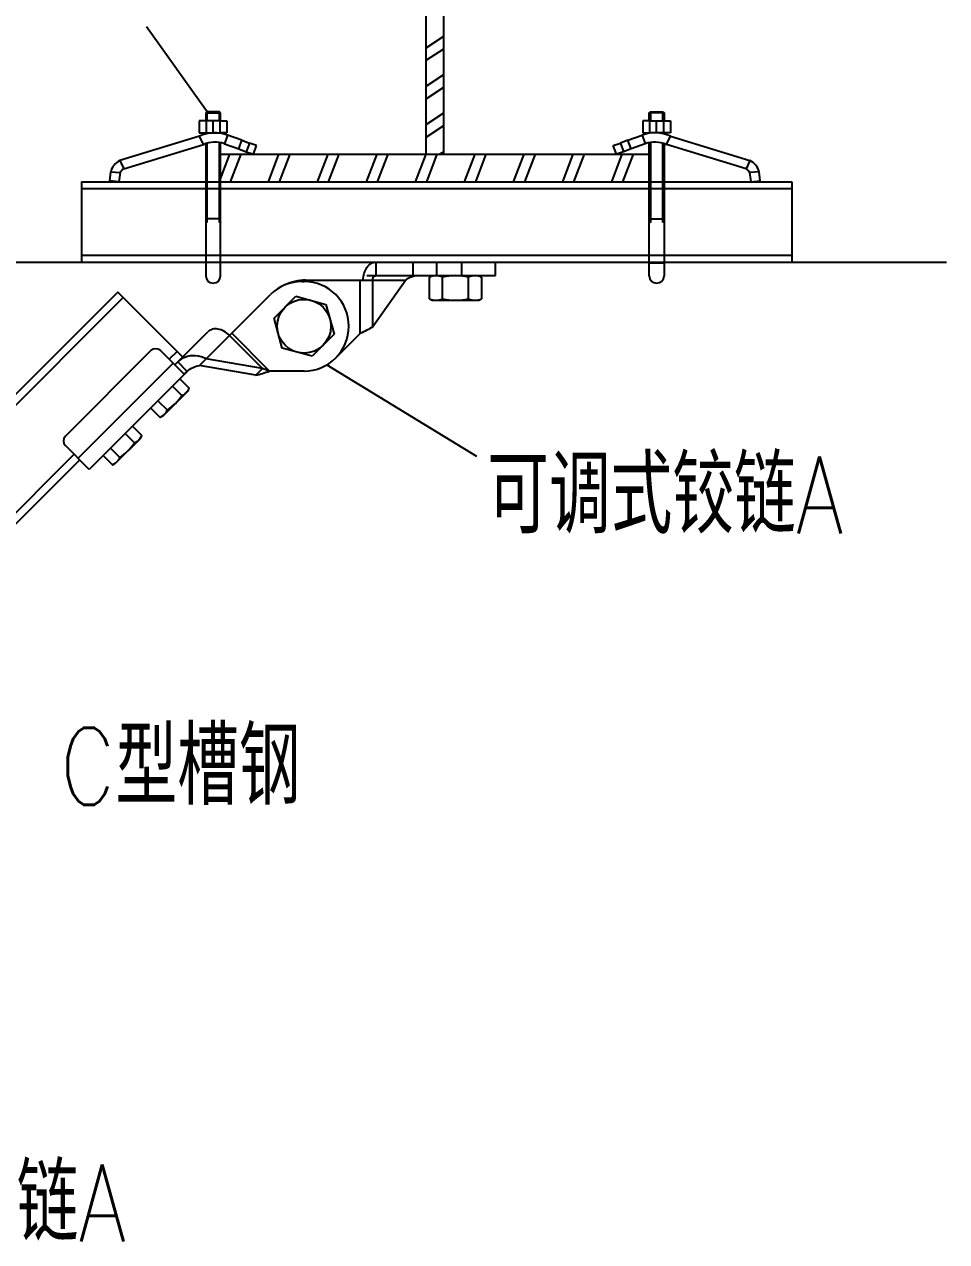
# Model space of a CAD drawing. Extents: x 1725261 to 1937680, y 860327 to 1571294.
# Drawn here: x 1854569 to 1859351, y 1211178 to 1217494 of the extents above; entities that cross this region are included whole.
import ezdxf

# ---------------------------------------------------------------- set-up
doc = ezdxf.new("R2010")
doc.units = 0
doc.header["$LTSCALE"] = 1000
doc.header["$MEASUREMENT"] = 0
for name, color, linetype in [('bz', 2, 'Continuous'), ('W_DIM', 4, 'Continuous'), ('walraven', 7, 'Continuous'), ('支架', 7, 'Continuous')]:
    doc.layers.add(name, color=color, linetype=linetype)
doc.styles.get("Standard").update_dxf_attribs({"font": 'gbenor.shx', "bigfont": 'gbcbig.shx'})
doc.styles.add('wwp100', font='txt.shx', dxfattribs={"width": 0.7, "height": 400, "bigfont": 'hztxt.shx'})
doc.dimstyles.get("Standard").update_dxf_attribs({"dimtxt": 0.18, "dimasz": 0.18, "dimexe": 0.18, "dimexo": 0.0625, "dimgap": 0.09, "dimtad": 0, "dimtih": 1, "dimtoh": 1, "dimdec": 4, "dimzin": 0, "dimdsep": 46, "dimtxsty": 'Standard', "dimcen": 0.09, "dimadec": 0, "dimazin": 0, "dimtfac": 1, "dimtdec": 4, "dimtofl": 0, "dimtmove": 0, "dimatfit": 3, "dimfxl": 0, "dimtolj": 1, "dimtzin": 0, "dimarcsym": 0})

msp = doc.modelspace()

# ---------------------------------------------------------------- linework, layer by layer
for p, q in [((1856651.9, 1216819.7), (1856651.9, 1219275.6)), ((1856743, 1216819.7), (1856743, 1219275.6)), ((1856651.9, 1217371.7), (1856743, 1217431.9)), ((1856651.9, 1217307.1), (1856743, 1217367.3)), ((1856651.9, 1217172.7), (1856743, 1217232.9)), ((1856651.9, 1217108.1), (1856743, 1217168.3)), ((1856651.9, 1216973.7), (1856743, 1217033.8)), ((1856651.9, 1216909.1), (1856743, 1216969.2)), ((1855585.9, 1216819.7), (1857809, 1216819.7)), ((1855585.9, 1216692.9), (1855634.6, 1216819.7)), ((1855637.7, 1216677.1), (1855692.5, 1216819.7)), ((1855834.1, 1216677.1), (1855888.9, 1216819.7)), ((1855892, 1216677.1), (1855946.8, 1216819.7)), ((1856088.4, 1216677.1), (1856143.2, 1216819.7)), ((1856146.3, 1216677.1), (1856201.1, 1216819.7)), ((1856342.7, 1216677.1), (1856397.5, 1216819.7)), ((1856400.6, 1216677.1), (1856455.5, 1216819.7)), ((1856597, 1216677.1), (1856651.9, 1216819.7)), ((1856655, 1216677.1), (1856709.8, 1216819.7)), ((1856720.1, 1216819.7), (1856743, 1216834.8)), ((1856851.4, 1216677.1), (1856906.2, 1216819.7)), ((1856909.3, 1216677.1), (1856964.1, 1216819.7)), ((1857105.7, 1216677.1), (1857160.5, 1216819.7)), ((1857163.6, 1216677.1), (1857218.4, 1216819.7)), ((1857360, 1216677.1), (1857414.8, 1216819.7)), ((1857417.9, 1216677.1), (1857472.7, 1216819.7)), ((1857614.3, 1216677.1), (1857669.1, 1216819.7)), ((1857672.2, 1216677.1), (1857727, 1216819.7))]:
    msp.add_line(p, q)
at = {"linetype": 'Continuous'}
for p, q in [((1854865.7, 1216677.1), (1858547.6, 1216677.1)), ((1854865.7, 1216641.5), (1858547.6, 1216641.5)), ((1854865.7, 1216295.4), (1858547.6, 1216295.4)), ((1854865.7, 1216259.7), (1858547.6, 1216259.7)), ((1856391.4, 1216259.7), (1856391.4, 1216190)), ((1856391.4, 1216259.7), (1857012, 1216259.7)), ((1856583.4, 1216259.7), (1856583.4, 1216190)), ((1856706.6, 1216259.7), (1856706.6, 1216190)), ((1856837.7, 1216190), (1856837.7, 1216259.7)), ((1857012, 1216190), (1857012, 1216259.7)), ((1856344.9, 1216190), (1856391.4, 1216190)), ((1856391.4, 1216190), (1857012, 1216190)), ((1856008.7, 1216159.6), (1856018.8, 1216159.6)), ((1856026, 1216166.8), (1856546, 1216166.8)), ((1856309.2, 1215889.2), (1856309.2, 1216166.8)), ((1856546, 1216166.8), (1856374.9, 1215924.8)), ((1856374.9, 1215924.8), (1856374.9, 1216166.8)), ((1855052.8, 1216104.9), (1851867.9, 1212920)), ((1855081.5, 1216076.1), (1851896.7, 1212891.3)), ((1855389.5, 1215768.1), (1855052.8, 1216104.9)), ((1855476.7, 1215723.9), (1855844.4, 1216091.6)), ((1855863.4, 1215969), (1855977.2, 1216082.8)), ((1855977.2, 1216082.8), (1856132.6, 1216041.1)), ((1856132.6, 1216041.1), (1856174.3, 1215885.6)), ((1855905, 1215813.5), (1855863.4, 1215969)), ((1855348.5, 1215727), (1855520.3, 1215898.9)), ((1855632.5, 1215879.7), (1855803.6, 1215708.6)), ((1855840.5, 1215695), (1855644.1, 1215891.3)), ((1856174.3, 1215885.6), (1856060.5, 1215771.8)), ((1856309.2, 1215889.2), (1856183.1, 1215763)), ((1854781.7, 1215357.4), (1855225.2, 1215801)), ((1855395.4, 1215680.1), (1855274.5, 1215801)), ((1856060.5, 1215771.8), (1855905, 1215813.5)), ((1855360.8, 1215796.9), (1855319.7, 1215755.8)), ((1855413, 1215693), (1855363.7, 1215742.3)), ((1855803.6, 1215708.6), (1855511.5, 1215758.7)), ((1854847.4, 1215242.4), (1855340.2, 1215735.3)), ((1855413, 1215693), (1854904.9, 1215184.9)), ((1855768.8, 1215673.7), (1855476.7, 1215723.9)), ((1855768.8, 1215673.7), (1855803.6, 1215708.6)), ((1856018.8, 1215695), (1855840.5, 1215695)), ((1855337.1, 1215617.1), (1855386, 1215568.3)), ((1855375, 1215655.1), (1855423.9, 1215606.2)), ((1855286, 1215460.9), (1855417.4, 1215592.3)), ((1855417.4, 1215592.3), (1855423.9, 1215606.2)), ((1855223.3, 1215503.3), (1855272.2, 1215454.5)), ((1855261.2, 1215541.3), (1855310.1, 1215492.4)), ((1855286, 1215460.9), (1855272.2, 1215454.5)), ((1855090.7, 1215370.7), (1855139.6, 1215321.9)), ((1855128.6, 1215408.7), (1855177.5, 1215359.8)), ((1855171, 1215345.9), (1855177.5, 1215359.8)), ((1854904.9, 1215184.9), (1854781.7, 1215308.1)), ((1855039.6, 1215214.5), (1855171, 1215345.9)), ((1854826.9, 1215263), (1852709.8, 1213145.9)), ((1854855.6, 1215234.2), (1852738.6, 1213117.2)), ((1854976.9, 1215256.9), (1855025.8, 1215208)), ((1855014.8, 1215294.9), (1855063.7, 1215246)), ((1855039.6, 1215214.5), (1855025.8, 1215208))]:
    msp.add_line(p, q, dxfattribs=at)
at = {"color": 7}
for p, q in [((1854865.7, 1216677.1), (1854865.7, 1216259.7)), ((1855585.9, 1216677.1), (1857809, 1216677.1)), ((1858547.6, 1216677.1), (1858547.6, 1216259.7))]:
    msp.add_line(p, q, dxfattribs=at)
at = {"linetype": 'Continuous'}
msp.add_circle((1856018.8, 1215927.3), 139.4, dxfattribs=at)
for centre, radius, start, end in [((1856008.7, 1215927.3), 232.3, 90, 135), ((1856026, 1215934.5), 232.3, 90, 117.00029), ((1856018.8, 1215927.3), 232.3, 270, 90), ((1855249.9, 1215776.3), 34.8, 45, 135), ((1854806.3, 1215332.8), 34.8, 135, 225)]:
    msp.add_arc(centre, radius, start, end, dxfattribs=at)
for points, knots in [([(1856325.7, 1216166.8), (1856325.7, 1216178.8), (1856328.8, 1216202), (1856342.5, 1216232.4), (1856364, 1216254.1), (1856382.7, 1216259.7), (1856391.4, 1216259.7)], [0, 0, 0, 0, 0.287969, 0.555344, 0.790533, 1, 1, 1, 1]), ([(1856374.9, 1216166.8), (1856374.9, 1216172.5), (1856377.1, 1216183.1), (1856386.9, 1216190), (1856391.4, 1216190)], [0, 0, 0, 0, 0.55976, 1, 1, 1, 1]), ([(1856584.5, 1216186), (1856580.8, 1216185), (1856567.2, 1216180.3), (1856554.6, 1216173), (1856546, 1216166.8)], [0, 0, 0, 0, 0.265236, 1, 1, 1, 1]), ([(1855632.5, 1215879.7), (1855624.1, 1215888.2), (1855605.4, 1215902.4), (1855574.2, 1215914.2), (1855543.7, 1215914.3), (1855526.5, 1215905.1), (1855520.3, 1215898.9)], [0, 0, 0, 0, 0.287971, 0.555344, 0.790532, 1, 1, 1, 1]), ([(1856374.9, 1215924.8), (1856365.3, 1215918.2), (1856343.5, 1215905.9), (1856321.1, 1215895), (1856309.2, 1215889.2)], [0, 0, 0, 0, 0.468219, 1, 1, 1, 1]), ([(1855400.5, 1215766.1), (1855397.1, 1215764.8), (1855383.6, 1215758.8), (1855371.4, 1215750), (1855363.7, 1215742.3)], [0, 0, 0, 0, 0.252907, 1, 1, 1, 1]), ([(1855511.5, 1215758.7), (1855494.5, 1215767), (1855457.2, 1215777.6), (1855418.2, 1215773), (1855400.5, 1215766.1)], [0, 0, 0, 0, 0.500769, 1, 1, 1, 1]), ([(1855413, 1215693), (1855409.3, 1215689.4), (1855405.6, 1215685.1), (1855397, 1215678.5), (1855395.4, 1215680.1)], [0, 0, 0, 0, 0.693247, 1, 1, 1, 1]), ([(1855413, 1215693), (1855421.8, 1215701.8), (1855442.1, 1215715.6), (1855465.4, 1215722), (1855476.7, 1215723.9)], [0, 0, 0, 0, 0.522516, 1, 1, 1, 1]), ([(1855768.8, 1215673.7), (1855780.3, 1215675.8), (1855804.3, 1215682.6), (1855827.9, 1215690.7), (1855840.5, 1215695)], [0, 0, 0, 0, 0.468219, 1, 1, 1, 1]), ([(1855840.5, 1215695), (1855837.3, 1215696), (1855824.8, 1215700), (1855812.5, 1215704.4), (1855803.6, 1215708.6)], [0, 0, 0, 0, 0.254643, 1, 1, 1, 1]), ([(1855386, 1215568.3), (1855388.1, 1215569.3), (1855396.3, 1215573.3), (1855403.8, 1215578.7), (1855408.6, 1215583.5)], [0, 0, 0, 0, 0.255699, 1, 1, 1, 1]), ([(1855408.6, 1215583.5), (1855410.2, 1215585.1), (1855416.4, 1215591.9), (1855421, 1215600), (1855423.9, 1215606.2)], [0, 0, 0, 0, 0.246322, 1, 1, 1, 1]), ([(1855294.8, 1215469.7), (1855296.4, 1215471.3), (1855302.5, 1215478.1), (1855307.2, 1215486.2), (1855310.1, 1215492.4)], [0, 0, 0, 0, 0.246322, 1, 1, 1, 1]), ([(1855272.2, 1215454.5), (1855273.3, 1215455), (1855277.9, 1215457.2), (1855282.3, 1215459.8), (1855285.4, 1215461.9)], [0, 0, 0, 0, 0.253346, 1, 1, 1, 1]), ([(1855162.2, 1215337.1), (1855163.8, 1215338.7), (1855169.9, 1215345.5), (1855174.6, 1215353.6), (1855177.5, 1215359.8)], [0, 0, 0, 0, 0.246322, 1, 1, 1, 1]), ([(1855139.6, 1215321.9), (1855141.7, 1215322.8), (1855149.8, 1215326.9), (1855157.4, 1215332.3), (1855162.2, 1215337.1)], [0, 0, 0, 0, 0.255699, 1, 1, 1, 1]), ([(1855048.4, 1215223.3), (1855050, 1215224.9), (1855056.1, 1215231.7), (1855060.8, 1215239.7), (1855063.7, 1215246)], [0, 0, 0, 0, 0.246322, 1, 1, 1, 1]), ([(1855025.8, 1215208), (1855026.9, 1215208.6), (1855031.5, 1215210.8), (1855035.9, 1215213.3), (1855039, 1215215.5)], [0, 0, 0, 0, 0.253346, 1, 1, 1, 1])]:
    msp.add_open_spline(points, degree=3, knots=knots, dxfattribs=at)
for points in [[(1856612.9, 1216190), (1856603.3, 1216190), (1856593.7, 1216188.6), (1856584.5, 1216186)], [(1855351.7, 1215526.6), (1855364.4, 1215539.3), (1855375.8, 1215553.5), (1855386, 1215568.3)], [(1855310.1, 1215492.4), (1855324.9, 1215502.6), (1855339, 1215513.9), (1855351.7, 1215526.6)], [(1855285.4, 1215461.9), (1855288.8, 1215464.2), (1855291.9, 1215466.8), (1855294.8, 1215469.7)], [(1855105.3, 1215280.2), (1855118, 1215292.9), (1855129.3, 1215307.1), (1855139.6, 1215321.9)], [(1855063.7, 1215246), (1855078.5, 1215256.2), (1855092.6, 1215267.5), (1855105.3, 1215280.2)], [(1855039, 1215215.5), (1855042.3, 1215217.8), (1855045.5, 1215220.4), (1855048.4, 1215223.3)]]:
    msp.add_open_spline(points, degree=3, dxfattribs=at)
at = {"layer": 'bz'}
msp.add_line((1848232.7, 1216259.7), (1859350.9, 1216259.7), dxfattribs=at)
at = {"layer": 'walraven', "color": 7, "linetype": 'Continuous'}
for p, q in [((1855514.2, 1217040.1), (1855509.4, 1217035.3)), ((1855509.4, 1217035.3), (1855509.4, 1216992.8)), ((1855581.1, 1217040.1), (1855514.2, 1217040.1)), ((1855585.9, 1217035.3), (1855581.1, 1217040.1)), ((1855585.9, 1216992.8), (1855585.9, 1217035.3)), ((1857809, 1217035.3), (1857813.8, 1217040.1)), ((1857809, 1216992.8), (1857809, 1217035.3)), ((1857813.8, 1217040.1), (1857880.7, 1217040.1)), ((1857880.7, 1217040.1), (1857885.5, 1217035.3)), ((1857885.5, 1217035.3), (1857885.5, 1216992.8)), ((1855511.8, 1216992.9), (1855475.9, 1216992.9)), ((1855475.9, 1216992.9), (1855475.9, 1216930.7)), ((1855511.8, 1216992.9), (1855511.8, 1216930.7)), ((1855583.5, 1216992.9), (1855511.8, 1216992.9)), ((1855583.5, 1216930.7), (1855583.5, 1216992.9)), ((1855583.5, 1216992.9), (1855619.4, 1216992.9)), ((1855619.4, 1216992.9), (1855619.4, 1216930.7)), ((1857811.4, 1216992.9), (1857775.5, 1216992.9)), ((1857775.5, 1216992.9), (1857775.5, 1216930.7)), ((1857811.4, 1216930.7), (1857811.4, 1216992.9)), ((1857811.4, 1216992.9), (1857883.1, 1216992.9)), ((1857883.1, 1216992.9), (1857883.1, 1216930.7)), ((1857883.1, 1216992.9), (1857919, 1216992.9)), ((1857919, 1216992.9), (1857919, 1216930.7)), ((1855476.6, 1216912.8), (1855064.1, 1216786.7)), ((1855475.9, 1216930.7), (1855511.8, 1216930.7)), ((1855509.4, 1216930.7), (1855509.4, 1216924.6)), ((1855509.4, 1216874.7), (1855509.4, 1216237.1)), ((1855511.8, 1216930.7), (1855583.5, 1216930.7)), ((1855516, 1216924.6), (1855516, 1216930.7)), ((1855516, 1216466.5), (1855516, 1216874.7)), ((1855579.3, 1216928.6), (1855579.3, 1216930.7)), ((1855579.3, 1216880), (1855579.3, 1216466.5)), ((1855619.4, 1216930.7), (1855583.5, 1216930.7)), ((1855585.9, 1216930.7), (1855585.9, 1216928.6)), ((1855585.9, 1216237.1), (1855585.9, 1216880)), ((1855606.4, 1216874.3), (1855680.6, 1216847.3)), ((1855696.9, 1216892.2), (1855622.7, 1216919.2)), ((1855696.9, 1216892.2), (1855735.8, 1216878)), ((1855772.8, 1216864.6), (1855735.8, 1216878)), ((1857622.1, 1216864.6), (1857659.1, 1216878)), ((1857698, 1216892.2), (1857659.1, 1216878)), ((1857698, 1216892.2), (1857772.1, 1216919.2)), ((1857788.5, 1216874.3), (1857714.3, 1216847.3)), ((1857775.5, 1216930.7), (1857811.4, 1216930.7)), ((1857809, 1216930.7), (1857809, 1216928.6)), ((1857809, 1216237.1), (1857809, 1216880)), ((1857883.1, 1216930.7), (1857811.4, 1216930.7)), ((1857815.6, 1216928.6), (1857815.6, 1216930.7)), ((1857815.6, 1216880), (1857815.6, 1216466.5)), ((1857878.9, 1216924.6), (1857878.9, 1216930.7)), ((1857878.9, 1216466.5), (1857878.9, 1216874.7)), ((1857919, 1216930.7), (1857883.1, 1216930.7)), ((1857885.5, 1216930.7), (1857885.5, 1216924.6)), ((1857885.5, 1216874.7), (1857885.5, 1216237.1)), ((1857918.3, 1216912.8), (1858330.8, 1216786.7)), ((1855084.3, 1216743.4), (1855496.8, 1216869.5)), ((1855680.6, 1216847.3), (1855719.5, 1216833.1)), ((1855719.5, 1216833.1), (1855756.4, 1216819.7)), ((1855756.4, 1216819.7), (1855772.8, 1216864.6)), ((1857638.5, 1216819.7), (1857622.1, 1216864.6)), ((1857675.4, 1216833.1), (1857638.5, 1216819.7)), ((1857714.3, 1216847.3), (1857675.4, 1216833.1)), ((1858310.6, 1216743.4), (1857898.1, 1216869.5)), ((1855011.7, 1216681.3), (1855016.8, 1216728.8)), ((1855065.6, 1216724.6), (1855059.3, 1216677.1)), ((1858329.3, 1216724.6), (1858335.6, 1216677.1)), ((1858383.2, 1216681.3), (1858378.1, 1216728.8)), ((1855059.3, 1216677.1), (1855011.7, 1216681.3)), ((1858335.6, 1216677.1), (1858383.2, 1216681.3)), ((1855585.9, 1216485.3), (1855509.4, 1216485.3)), ((1855516, 1216485.3), (1855509.4, 1216462.5)), ((1855579.3, 1216485.3), (1855585.9, 1216462.5)), ((1857815.6, 1216485.3), (1857809, 1216462.5)), ((1857809, 1216485.3), (1857885.5, 1216485.3)), ((1857878.9, 1216485.3), (1857885.5, 1216462.5)), ((1855509.4, 1216255.9), (1855509.4, 1216189)), ((1855585.9, 1216189), (1855585.9, 1216255.9)), ((1857809, 1216189), (1857809, 1216255.9)), ((1857885.5, 1216255.9), (1857885.5, 1216189))]:
    msp.add_line(p, q, dxfattribs=at)
at = {"layer": 'walraven', "color": 1, "linetype": 'Continuous'}
for p, q in [((1855509.4, 1217035.3), (1855547.7, 1217035.3)), ((1855516, 1216992.8), (1855516, 1217040.1)), ((1855547.7, 1217035.3), (1855585.9, 1217035.3)), ((1855579.3, 1217040.1), (1855579.3, 1216992.8)), ((1857847.2, 1217035.3), (1857809, 1217035.3)), ((1857815.6, 1217040.1), (1857815.6, 1216992.8)), ((1857885.5, 1217035.3), (1857847.2, 1217035.3)), ((1857878.9, 1216992.8), (1857878.9, 1217040.1)), ((1855496.8, 1216869.5), (1855476.6, 1216912.8)), ((1855622.7, 1216919.2), (1855606.4, 1216874.3)), ((1855680.6, 1216847.3), (1855696.9, 1216892.2)), ((1855735.8, 1216878), (1855719.5, 1216833.1)), ((1857659.1, 1216878), (1857675.4, 1216833.1)), ((1857714.3, 1216847.3), (1857698, 1216892.2)), ((1857772.1, 1216919.2), (1857788.5, 1216874.3)), ((1857898.1, 1216869.5), (1857918.3, 1216912.8)), ((1855064.1, 1216786.7), (1855084.3, 1216743.4)), ((1858330.8, 1216786.7), (1858310.6, 1216743.4)), ((1855016.8, 1216728.8), (1855065.6, 1216724.6)), ((1858378.1, 1216728.8), (1858329.3, 1216724.6)), ((1857809, 1216255.9), (1857885.5, 1216255.9))]:
    msp.add_line(p, q, dxfattribs=at)
at = {"layer": 'walraven', "color": 3, "linetype": 'Continuous'}
for p, q in [((1855547.7, 1216930.7), (1855547.7, 1216992.9)), ((1857847.2, 1216930.7), (1857847.2, 1216992.9))]:
    msp.add_line(p, q, dxfattribs=at)
at = {"layer": 'walraven', "color": 7, "linetype": 'Continuous'}
for centre, radius, start, end in [((1855557.4, 1216739.5), 191.2, 70, 115), ((1855557.4, 1216739.5), 143.4, 70, 115), ((1857837.5, 1216739.5), 191.2, 65, 110), ((1857837.5, 1216739.5), 143.4, 65, 110), ((1855100.4, 1216708.7), 86, 115, 166.46965), ((1855100.4, 1216708.7), 86, 115, 166.46965), ((1858294.5, 1216708.7), 86, 13.53035, 65), ((1855100.4, 1216708.7), 38.2, 115, 155.50346), ((1858294.5, 1216708.7), 38.2, 24.49654, 65), ((1855547.7, 1216189), 38.2, 180, 0), ((1857847.2, 1216189), 38.2, 180, 0)]:
    msp.add_arc(centre, radius, start, end, dxfattribs=at)
at = {"layer": '支架', "color": 7, "linetype": 'Continuous'}
for p, q in [((1856669.3, 1216182.3), (1856682.8, 1216190)), ((1856669.3, 1216069.8), (1856669.3, 1216182.3)), ((1856682.8, 1216190), (1856926, 1216190)), ((1856736.9, 1216069.8), (1856736.9, 1216182.3)), ((1856871.9, 1216069.8), (1856871.9, 1216182.3)), ((1856926, 1216190), (1856939.4, 1216182.3)), ((1856939.4, 1216182.3), (1856939.4, 1216069.8)), ((1856669.3, 1216069.8), (1856682.8, 1216062)), ((1856682.8, 1216062), (1856926, 1216062)), ((1856926, 1216062), (1856939.4, 1216069.8))]:
    msp.add_line(p, q, dxfattribs=at)
for centre, radius, start, end in [((1856703.1, 1216112.7), 77.3, 64.11128, 115.88872), ((1856804.4, 1215892.4), 297.6, 76.88834, 103.11166), ((1856905.7, 1216112.7), 77.3, 64.11128, 115.88872), ((1856703.1, 1216139.4), 77.3, 244.11128, 295.88872), ((1856804.4, 1216359.7), 297.6, 256.88834, 283.11166), ((1856905.7, 1216139.4), 77.3, 244.11128, 295.88872)]:
    msp.add_arc(centre, radius, start, end, dxfattribs=at)

# ---------------------------------------------------------------- texts
at = {"layer": 'W_DIM', "color": 7, "style": 'wwp100', "width": 0.8}
for s, p in [('可调式铰链A', (1856968.5, 1214852.2)), ('C型槽钢', (1854753.1, 1213444.4)), ('可调式铰链A', (1853249, 1211179.2))]:
    msp.add_text(s, height=400, dxfattribs=at).set_placement(p)

# ---------------------------------------------------------------- leaders
at = {"color": 7}
msp.add_leader([(1855516, 1217040.1), (1855202.1, 1217481.3)], dimstyle='Standard', override={"dimgap": 100, "dimtad": 0}, dxfattribs=at)
msp.add_leader([(1856137.1, 1215727.3), (1856913.8, 1215253.7)], dimstyle='Standard', override={"dimgap": 20, "dimtad": 0})

doc.saveas('drawing.dxf')
